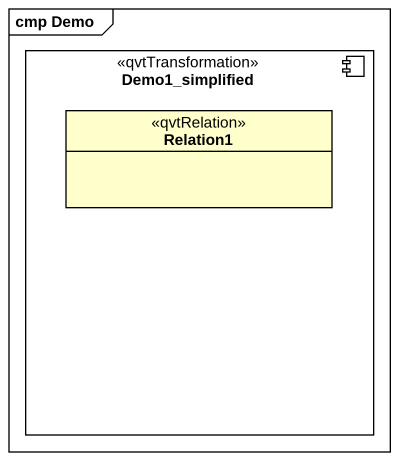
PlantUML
@startuml
mainframe cmp Demo
hide circle
hide empty members
component Demo1_simplified <<qvtTransformation>> {
  class Relation1 <<qvtRelation>>
}
@enduml
